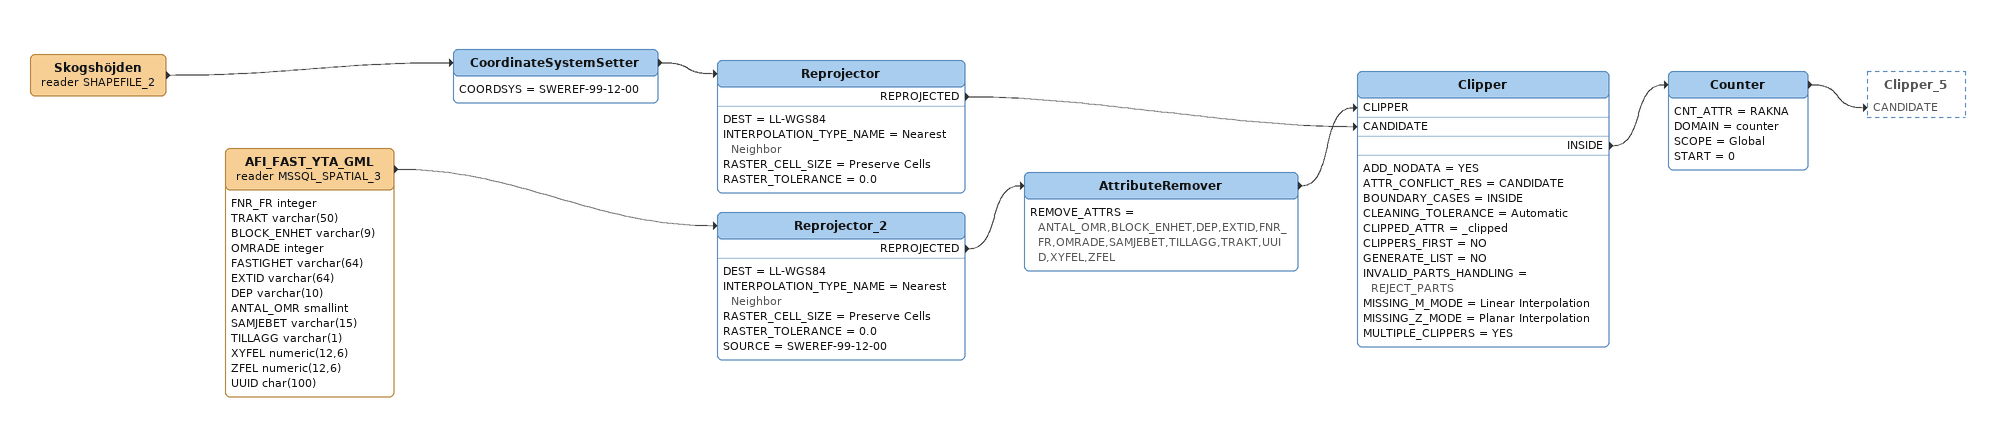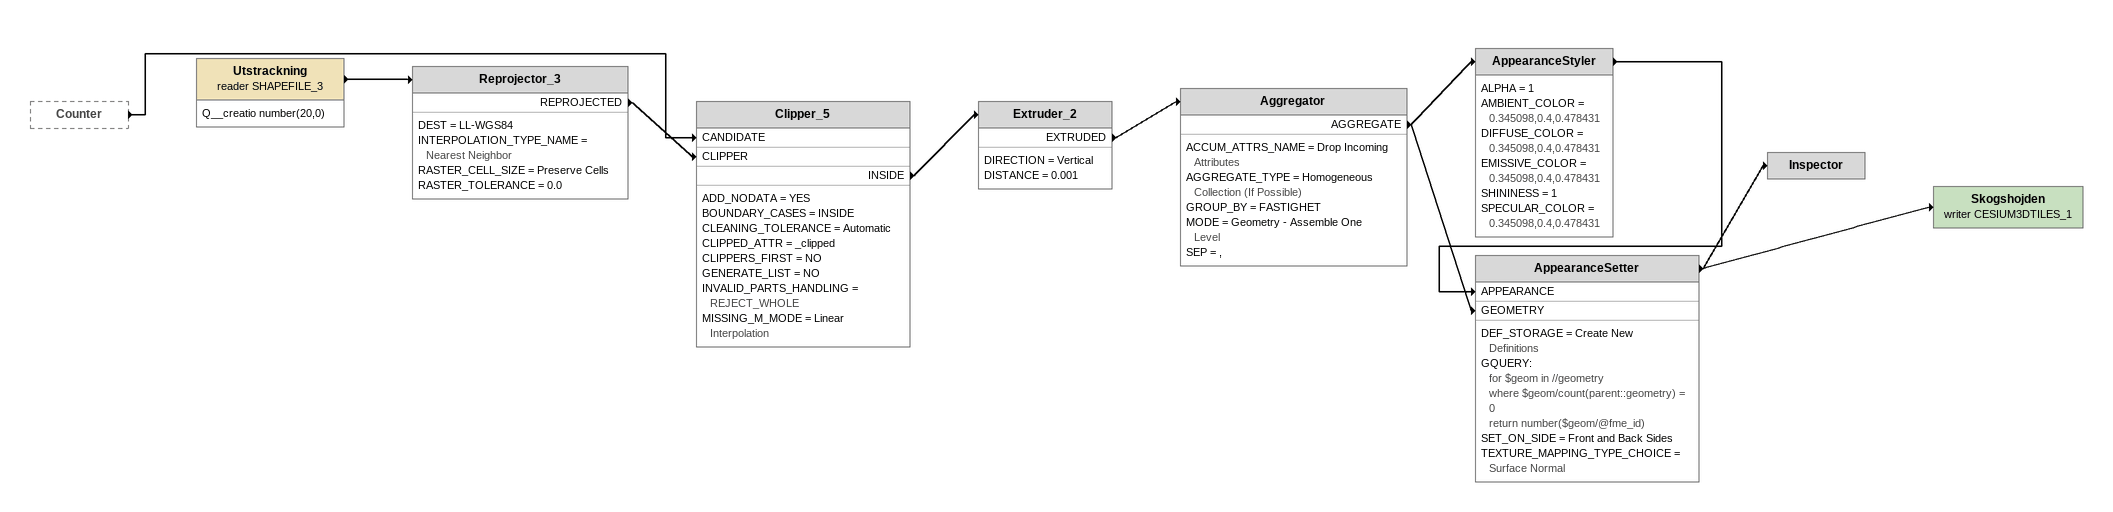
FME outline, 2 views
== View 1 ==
Skogshöjden (reader SHAPEFILE_2)
    -> CoordinateSystemSetter
CoordinateSystemSetter
    COORDSYS = SWEREF-99-12-00
    -> Reprojector
Reprojector
    DEST = LL-WGS84
    INTERPOLATION_TYPE_NAME = Nearest Neighbor
    RASTER_CELL_SIZE = Preserve Cells
    RASTER_TOLERANCE = 0.0
    REPROJECTED -> Clipper [CANDIDATE]
AFI_FAST_YTA_GML (reader MSSQL_SPATIAL_3)
    attributes: FNR_FR integer, TRAKT varchar(50), BLOCK_ENHET varchar(9), OMRADE integer, FASTIGHET varchar(64), EXTID varchar(64), DEP varchar(10), ANTAL_OMR smallint, SAMJEBET varchar(15), TILLAGG varchar(1), XYFEL numeric(12,6), ZFEL numeric(12,6), UUID char(100)
    -> Reprojector_2
Reprojector_2
    DEST = LL-WGS84
    INTERPOLATION_TYPE_NAME = Nearest Neighbor
    RASTER_CELL_SIZE = Preserve Cells
    RASTER_TOLERANCE = 0.0
    SOURCE = SWEREF-99-12-00
    REPROJECTED -> AttributeRemover
AttributeRemover
    REMOVE_ATTRS = ANTAL_OMR,BLOCK_ENHET,DEP,EXTID,FNR_FR,OMRADE,SAMJEBET,TILLAGG,TRAKT,UUID,XYFEL,ZFEL
    -> Clipper [CLIPPER]
Clipper
    ADD_NODATA = YES
    ATTR_CONFLICT_RES = CANDIDATE
    BOUNDARY_CASES = INSIDE
    CLEANING_TOLERANCE = Automatic
    CLIPPED_ATTR = _clipped
    CLIPPERS_FIRST = NO
    GENERATE_LIST = NO
    INVALID_PARTS_HANDLING = REJECT_PARTS
    MISSING_M_MODE = Linear Interpolation
    MISSING_Z_MODE = Planar Interpolation
    MULTIPLE_CLIPPERS = YES
    INSIDE -> Counter
Counter
    CNT_ATTR = RAKNA
    DOMAIN = counter
    SCOPE = Global
    START = 0
    -> Clipper_5 [CANDIDATE]

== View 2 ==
Counter [outside]
    -> Clipper_5 [CANDIDATE]
Utstrackning (reader SHAPEFILE_3)
    attributes: Q__creatio number(20,0)
    -> Reprojector_3
Reprojector_3
    DEST = LL-WGS84
    INTERPOLATION_TYPE_NAME = Nearest Neighbor
    RASTER_CELL_SIZE = Preserve Cells
    RASTER_TOLERANCE = 0.0
    REPROJECTED -> Clipper_5 [CLIPPER]
Clipper_5
    ADD_NODATA = YES
    BOUNDARY_CASES = INSIDE
    CLEANING_TOLERANCE = Automatic
    CLIPPED_ATTR = _clipped
    CLIPPERS_FIRST = NO
    GENERATE_LIST = NO
    INVALID_PARTS_HANDLING = REJECT_WHOLE
    MISSING_M_MODE = Linear Interpolation
    INSIDE -> Extruder_2
Extruder_2
    DIRECTION = Vertical
    DISTANCE = 0.001
    EXTRUDED -> Aggregator
Aggregator
    ACCUM_ATTRS_NAME = Drop Incoming Attributes
    AGGREGATE_TYPE = Homogeneous Collection (If Possible)
    GROUP_BY = FASTIGHET
    MODE = Geometry - Assemble One Level
    SEP = ,
    AGGREGATE -> AppearanceStyler
    AGGREGATE -> AppearanceSetter [GEOMETRY]
AppearanceStyler
    ALPHA = 1
    AMBIENT_COLOR = 0.345098,0.4,0.478431
    DIFFUSE_COLOR = 0.345098,0.4,0.478431
    EMISSIVE_COLOR = 0.345098,0.4,0.478431
    SHININESS = 1
    SPECULAR_COLOR = 0.345098,0.4,0.478431
    -> AppearanceSetter [APPEARANCE]
AppearanceSetter
    DEF_STORAGE = Create New Definitions
    GQUERY:
      for $geom in //geometry
      where $geom/count(parent::geometry) = 0
      return number($geom/@fme_id)
    SET_ON_SIDE = Front and Back Sides
    TEXTURE_MAPPING_TYPE_CHOICE = Surface Normal
    -> Inspector
    -> Skogshojden (writer CESIUM3DTILES_1)
Inspector
Skogshojden (writer CESIUM3DTILES_1)
